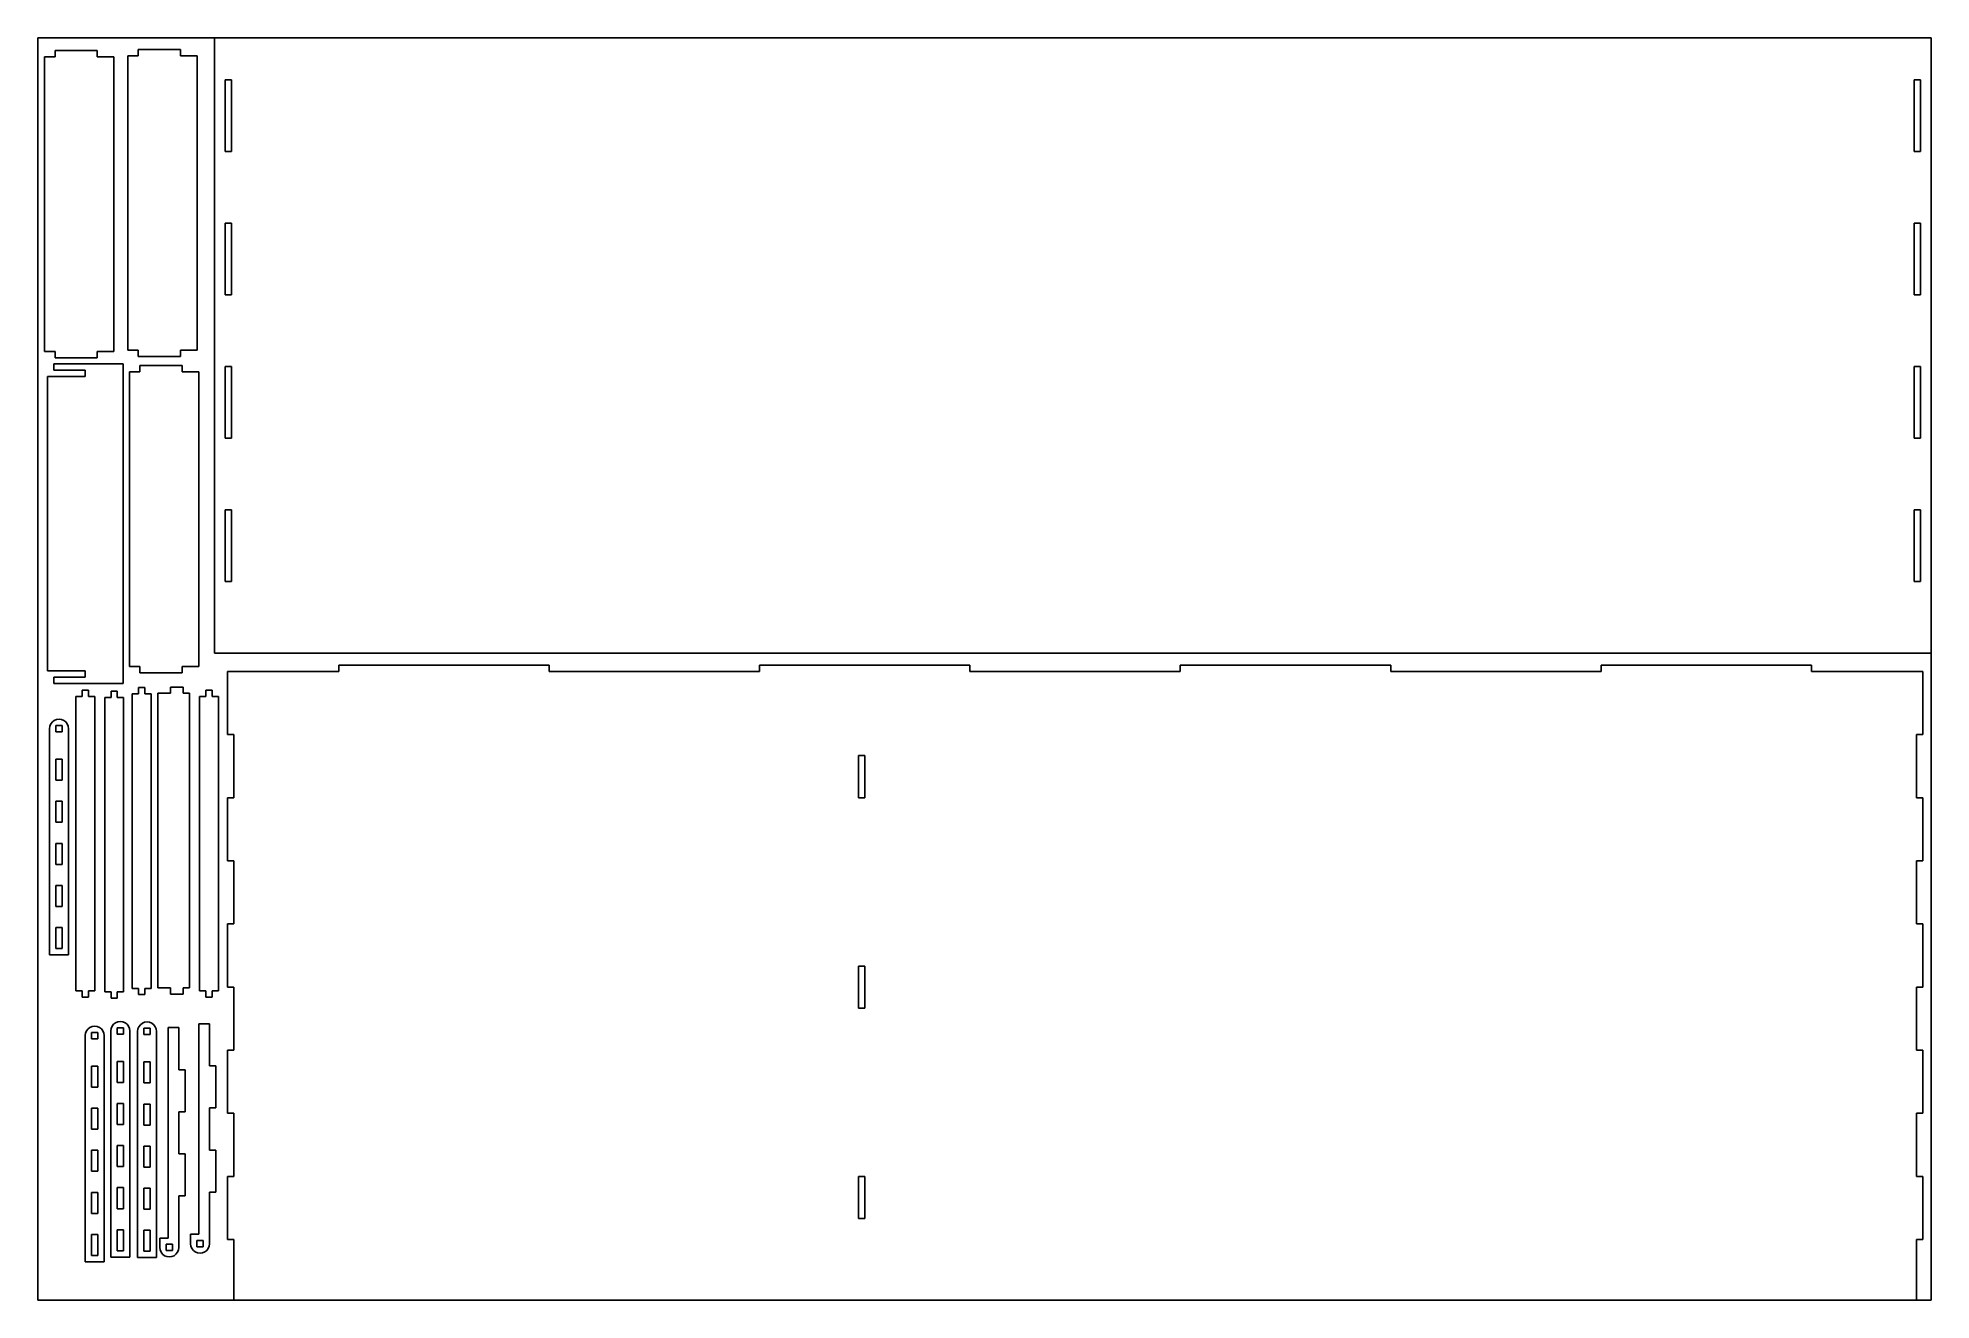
# Model space of a CAD drawing. Extents: x -807 to 93, y -136 to 464.
import ezdxf

# ---------------------------------------------------------------- set-up
doc = ezdxf.new("R2010")
doc.units = 0

msp = doc.modelspace()

# ---------------------------------------------------------------- linework, layer by layer
at = {"layer": 'Calque 1', "color": 4}
for p, q in [((-806.861282, 463.610879), (-722.861422, 463.610879)), ((-806.860464, -136.398648), (-806.860464, 463.601312)), ((93.138371, 463.610879), (-722.861789, 463.610879)), ((-722.861422, 463.610879), (-722.861422, 171.121605)), ((93.133573, 443.609779), (93.138371, 463.610879)), ((-798.688832, 454.554227), (-803.688822, 454.554227)), ((-803.688822, 454.554227), (-803.688822, 314.55424)), ((-778.688816, 457.554227), (-798.688832, 457.554227)), ((-798.688832, 457.554227), (-798.688832, 454.554227)), ((-778.688816, 454.554227), (-778.688816, 457.554227)), ((-770.688832, 454.554227), (-778.688816, 454.554227)), ((-770.688832, 314.55424), (-770.688832, 454.554227)), ((-759.115576, 455.127327), (-764.115566, 455.127327)), ((-764.115566, 455.127327), (-764.115566, 315.12734)), ((-739.11556, 458.127327), (-759.115576, 458.127327)), ((-759.115576, 458.127327), (-759.115576, 455.127327)), ((-739.11556, 455.127327), (-739.11556, 458.127327)), ((-731.115576, 455.127327), (-739.11556, 455.127327)), ((-731.115576, 315.12734), (-731.115576, 455.127327)), ((-717.863859, 409.550936), (-717.86781, 443.613033)), ((-717.867754, 443.61318), (-714.86426, 443.612333)), ((-714.86426, 443.612333), (-714.85918, 409.550936)), ((85.140334, 409.551334), (85.135537, 443.612734)), ((85.135649, 443.612734), (88.135643, 443.612734)), ((88.135643, 443.612734), (88.135672, 409.551334)), ((93.136395, 392.210184), (93.133573, 443.609779)), ((-714.85918, 409.550936), (-717.863859, 409.550936)), ((88.135672, 409.551334), (85.140334, 409.551334)), ((93.134928, 171.121605), (93.13775, 392.210384)), ((-717.862674, 341.428187), (-717.862646, 375.489584)), ((-717.862646, 375.489584), (-714.859209, 375.489686)), ((-714.859209, 375.489686), (-714.859209, 341.428289)), ((85.140447, 375.489937), (88.136913, 375.489937)), ((85.140447, 341.42854), (85.140447, 375.489937)), ((88.136913, 375.489937), (88.137055, 341.428441)), ((-714.859209, 341.428289), (-717.862674, 341.428187)), ((88.137055, 341.428441), (85.140447, 341.42854)), ((-764.115566, 315.12734), (-759.115576, 315.12734)), ((-759.115576, 315.12734), (-759.115576, 312.127338)), ((-739.11556, 312.127338), (-739.11556, 315.12734)), ((-739.11556, 315.12734), (-731.115576, 315.12734)), ((-803.688822, 314.55424), (-798.688832, 314.55424)), ((-766.332901, 308.720938), (-799.332892, 308.720938)), ((-799.332892, 308.720938), (-799.332892, 305.720938)), ((-798.688832, 314.55424), (-798.688832, 311.55424)), ((-798.688832, 311.55424), (-778.688816, 311.55424)), ((-778.688816, 311.55424), (-778.688816, 314.55424)), ((-778.688816, 314.55424), (-770.688832, 314.55424)), ((-766.332901, 156.720962), (-766.332901, 308.720938)), ((-759.115576, 312.127338), (-739.11556, 312.127338)), ((-738.338574, 307.843139), (-758.33859, 307.843139)), ((-758.33859, 307.843139), (-758.33859, 304.84314)), ((-738.338574, 304.84314), (-738.338574, 307.843139)), ((-717.862674, 273.305394), (-717.862646, 307.366791)), ((-717.862646, 307.366791), (-714.86045, 307.366791)), ((-714.86045, 307.366791), (-714.86045, 273.305394)), ((85.140504, 307.367143), (88.138183, 307.367045)), ((85.140504, 273.305648), (85.140504, 307.367143)), ((88.138183, 307.367045), (88.138325, 273.305648)), ((-784.332894, 302.720939), (-802.332886, 302.720939)), ((-802.332886, 302.720939), (-802.332886, 162.72095)), ((-799.332892, 305.720938), (-784.332894, 305.720938)), ((-784.332894, 305.720938), (-784.332894, 302.720939)), ((-758.33859, 304.84314), (-763.33858, 304.84314)), ((-763.33858, 304.84314), (-763.33858, 164.843148)), ((-730.33859, 304.84314), (-738.338574, 304.84314)), ((-730.33859, 164.843148), (-730.33859, 304.84314)), ((-714.86045, 273.305394), (-717.862674, 273.305394)), ((88.138325, 273.305648), (85.140504, 273.305648)), ((-717.860755, 239.243897), (-714.860394, 239.243996)), ((-717.860755, 205.182598), (-717.860755, 239.243897)), ((-714.860394, 239.243996), (-714.860422, 205.182598)), ((85.140532, 205.182852), (85.14056, 239.24425)), ((85.14056, 239.24425), (88.139453, 239.24425)), ((88.139453, 239.24425), (88.139595, 205.182852)), ((-714.859801, 205.182598), (-717.860755, 205.182598)), ((88.139595, 205.182852), (85.140532, 205.182852)), ((-722.861422, 171.121605), (93.135323, 171.121605)), ((93.135323, 171.121605), (93.139556, -136.38908)), ((-802.332886, 162.72095), (-784.332894, 162.72095)), ((-784.332894, 162.72095), (-784.332894, 159.720956)), ((-763.33858, 164.843148), (-758.33859, 164.843148)), ((-758.33859, 164.843148), (-758.33859, 161.843154)), ((-738.338574, 161.843154), (-738.338574, 164.843148)), ((-738.338574, 164.843148), (-730.33859, 164.843148)), ((-716.77053, 162.411296), (-716.770728, 132.411299)), ((-713.770536, 162.411183), (-716.77053, 162.411296)), ((-663.770524, 162.410901), (-713.770536, 162.411183)), ((-663.770495, 165.410895), (-663.770524, 162.410901)), ((-563.770498, 165.410895), (-663.770495, 165.410895)), ((-563.770526, 162.410901), (-563.770498, 165.410895)), ((-463.770528, 162.410901), (-563.770526, 162.410901)), ((-463.7705, 165.410895), (-463.770528, 162.410901)), ((-363.770503, 165.410895), (-463.7705, 165.410895)), ((-363.770531, 162.410872), (-363.770503, 165.410895)), ((-263.770519, 162.410872), (-363.770531, 162.410872)), ((-263.770491, 165.410866), (-263.770519, 162.410872)), ((-163.770493, 165.410866), (-263.770491, 165.410866)), ((-163.770522, 162.410872), (-163.770493, 165.410866)), ((-63.770524, 162.410872), (-163.770522, 162.410872)), ((-63.770496, 165.410895), (-63.770524, 162.410872)), ((36.229502, 165.410895), (-63.770496, 165.410895)), ((36.229473, 162.410901), (36.229502, 165.410895)), ((86.229486, 162.410901), (36.229473, 162.410901)), ((89.22948, 162.410816), (86.229486, 162.410901)), ((89.229283, 132.410791), (89.22948, 162.410816)), ((-784.332894, 159.720956), (-799.332892, 159.720956)), ((-799.332892, 159.720956), (-799.332892, 156.720962)), ((-799.332892, 156.720962), (-766.332901, 156.720962)), ((-782.769524, 153.56964), (-785.769546, 153.56964)), ((-785.769546, 153.56964), (-785.769546, 150.569646)), ((-782.769524, 150.569646), (-782.769524, 153.56964)), ((-769.087701, 153.092064), (-772.087695, 153.092064)), ((-772.087695, 153.092064), (-772.087695, 150.092042)), ((-769.087701, 150.092042), (-769.087701, 153.092064)), ((-755.988356, 154.809443), (-758.98835, 154.809443)), ((-758.98835, 154.809443), (-758.98835, 151.809449)), ((-758.33859, 161.843154), (-738.338574, 161.843154)), ((-755.988356, 151.809449), (-755.988356, 154.809443)), ((-737.810705, 155.049839), (-743.810693, 155.049839)), ((-743.810693, 155.049839), (-743.810693, 152.049845)), ((-737.810705, 152.049845), (-737.810705, 155.049839)), ((-724.066031, 153.550252), (-727.066025, 153.550252)), ((-727.066025, 153.550252), (-727.066025, 150.550258)), ((-724.066031, 150.550258), (-724.066031, 153.550252)), ((-785.769546, 150.569646), (-788.76954, 150.569646)), ((-788.76954, 150.569646), (-788.76954, 10.569675)), ((-779.76953, 150.569646), (-782.769524, 150.569646)), ((-779.76953, 10.569675), (-779.76953, 150.569646)), ((-772.087695, 150.092042), (-775.087689, 150.092042)), ((-775.087689, 150.092042), (-775.087689, 10.09207)), ((-766.087707, 150.092042), (-769.087701, 150.092042)), ((-766.087707, 10.09207), (-766.087707, 150.092042)), ((-758.98835, 151.809449), (-761.988344, 151.809449)), ((-761.988344, 151.809449), (-761.988344, 11.809477)), ((-752.988362, 151.809449), (-755.988356, 151.809449)), ((-752.988362, 11.809477), (-752.988362, 151.809449)), ((-743.810693, 152.049845), (-749.810709, 152.049845)), ((-749.810709, 152.049845), (-749.810709, 12.049874)), ((-734.810711, 152.049845), (-737.810705, 152.049845)), ((-734.810711, 12.049874), (-734.810711, 152.049845)), ((-727.066025, 150.550258), (-730.066019, 150.550258)), ((-730.066019, 150.550258), (-730.066019, 10.550258)), ((-721.066037, 150.550258), (-724.066031, 150.550258)), ((-721.066037, 10.550258), (-721.066037, 150.550258)), ((-801.13426, 136.396249), (-801.287591, 135.231546)), ((-801.287591, 135.231546), (-801.287591, 27.731549)), ((-800.684708, 137.481563), (-801.13426, 136.396249)), ((-799.969585, 138.413545), (-800.684708, 137.481563)), ((-799.037603, 139.12864), (-799.969585, 138.413545)), ((-797.952289, 139.578163), (-799.037603, 139.12864)), ((-798.288416, 136.736609), (-798.288416, 133.736615)), ((-795.288422, 136.736609), (-798.288416, 136.736609)), ((-796.787614, 139.731551), (-797.952289, 139.578163)), ((-795.622911, 139.578163), (-796.787614, 139.731551)), ((-794.537598, 139.12864), (-795.622911, 139.578163)), ((-795.288422, 133.736615), (-795.288422, 136.736609)), ((-793.605615, 138.413545), (-794.537598, 139.12864)), ((-792.890492, 137.481563), (-793.605615, 138.413545)), ((-792.44094, 136.396249), (-792.890492, 137.481563)), ((-792.287609, 135.231546), (-792.44094, 136.396249)), ((-792.287609, 27.731549), (-792.287609, 135.231546)), ((-798.288416, 133.736615), (-795.288422, 133.736615)), ((-716.770728, 132.411299), (-713.770734, 132.411186)), ((-713.770734, 132.411186), (-713.770932, 102.41119)), ((86.229063, 102.410908), (86.229289, 132.410904)), ((86.229289, 132.410904), (89.229283, 132.410791)), ((-795.288422, 120.736613), (-798.288416, 120.736613)), ((-798.288416, 120.736613), (-798.288416, 110.736604)), ((-795.288422, 110.736604), (-795.288422, 120.736613)), ((-416.773021, 122.423878), (-416.773134, 102.423862)), ((-413.772999, 122.423878), (-416.773021, 122.423878)), ((-413.77314, 102.423862), (-413.772999, 122.423878)), ((-798.288416, 110.736604), (-795.288422, 110.736604)), ((-795.288422, 100.736596), (-798.288416, 100.736596)), ((-798.288416, 100.736596), (-798.288416, 90.736616)), ((-795.288422, 90.736616), (-795.288422, 100.736596)), ((-716.770926, 102.411303), (-716.771151, 72.411306)), ((-713.770932, 102.41119), (-716.770926, 102.411303)), ((-416.773134, 102.423862), (-413.77314, 102.423862)), ((89.229085, 102.410795), (86.229063, 102.410908)), ((89.228859, 72.410798), (89.229085, 102.410795)), ((-798.288416, 90.736616), (-795.288422, 90.736616)), ((-798.288416, 80.736608), (-798.288416, 70.7366)), ((-795.288422, 80.736608), (-798.288416, 80.736608)), ((-795.288422, 70.7366), (-795.288422, 80.736608)), ((-716.771151, 72.411306), (-713.771157, 72.411193)), ((-713.771157, 72.411193), (-713.771355, 42.411197)), ((86.228668, 42.410915), (86.228865, 72.410911)), ((86.228865, 72.410911), (89.228859, 72.410798)), ((-798.288416, 70.7366), (-795.288422, 70.7366)), ((-795.288422, 60.73662), (-798.288416, 60.73662)), ((-798.288416, 60.73662), (-798.288416, 50.736611)), ((-795.288422, 50.736611), (-795.288422, 60.73662)), ((-798.288416, 50.736611), (-795.288422, 50.736611)), ((-795.288422, 40.736603), (-798.288416, 40.736603)), ((-798.288416, 40.736603), (-798.288416, 30.736623)), ((-795.288422, 30.736623), (-795.288422, 40.736603)), ((-716.771349, 42.41131), (-716.771546, 12.411316)), ((-713.771355, 42.411197), (-716.771349, 42.41131)), ((89.228662, 42.410802), (86.228668, 42.410915)), ((89.228464, 12.410808), (89.228662, 42.410802)), ((-801.287591, 27.731549), (-792.287609, 27.731549)), ((-798.288416, 30.736623), (-795.288422, 30.736623)), ((-416.773134, 22.423881), (-416.773275, 2.423895)), ((-413.773112, 22.423881), (-416.773134, 22.423881)), ((-413.773253, 2.423895), (-413.773112, 22.423881)), ((-788.76954, 10.569675), (-785.769546, 10.569675)), ((-785.769546, 10.569675), (-785.769546, 7.569653)), ((-782.769524, 7.569653), (-782.769524, 10.569675)), ((-782.769524, 10.569675), (-779.76953, 10.569675)), ((-775.087689, 10.09207), (-772.087695, 10.09207)), ((-772.087695, 10.09207), (-772.087695, 7.092076)), ((-769.087701, 7.092076), (-769.087701, 10.09207)), ((-769.087701, 10.09207), (-766.087707, 10.09207)), ((-761.988344, 11.809477), (-758.98835, 11.809477)), ((-758.98835, 11.809477), (-758.98835, 8.809455)), ((-755.988356, 8.809455), (-755.988356, 11.809477)), ((-755.988356, 11.809477), (-752.988362, 11.809477)), ((-749.810709, 12.049874), (-743.810693, 12.049874)), ((-743.810693, 12.049874), (-743.810693, 9.049852)), ((-743.810693, 9.049852), (-737.810705, 9.049852)), ((-737.810705, 12.049874), (-734.810711, 12.049874)), ((-737.810705, 9.049852), (-737.810705, 12.049874)), ((-730.066019, 10.550258), (-727.066025, 10.550258)), ((-727.066025, 10.550258), (-727.066025, 7.550264)), ((-724.066031, 7.550264), (-724.066031, 10.550258)), ((-724.066031, 10.550258), (-721.066037, 10.550258)), ((-716.771546, 12.411316), (-713.771552, 12.411203)), ((-713.771552, 12.411203), (-713.77175, -17.588793)), ((86.228245, -17.589075), (86.22847, 12.410921)), ((86.22847, 12.410921), (89.228464, 12.410808)), ((-785.769546, 7.569653), (-782.769524, 7.569653)), ((-772.087695, 7.092076), (-769.087701, 7.092076)), ((-758.98835, 8.809455), (-755.988356, 8.809455)), ((-727.066025, 7.550264), (-724.066031, 7.550264)), ((-416.773275, 2.423895), (-413.773253, 2.423895)), ((-783.730377, -8.423231), (-784.179929, -9.508545)), ((-783.015254, -7.491221), (-783.730377, -8.423231)), ((-782.083272, -6.776126), (-783.015254, -7.491221)), ((-780.997958, -6.326546), (-782.083272, -6.776126)), ((-779.833255, -6.173243), (-780.997958, -6.326546)), ((-778.668581, -6.326546), (-779.833255, -6.173243)), ((-777.583267, -6.776126), (-778.668581, -6.326546)), ((-776.651284, -7.491221), (-777.583267, -6.776126)), ((-775.936162, -8.423231), (-776.651284, -7.491221)), ((-775.48661, -9.508545), (-775.936162, -8.423231)), ((-772.007544, -7.270636), (-772.160875, -8.435226)), ((-772.160875, -8.435226), (-772.160875, -115.935222)), ((-771.557992, -6.185237), (-772.007544, -7.270636)), ((-770.842841, -5.25334), (-771.557992, -6.185237)), ((-769.910858, -4.538132), (-770.842841, -5.25334)), ((-768.825544, -4.088637), (-769.910858, -4.538132)), ((-769.161671, -6.930191), (-769.161671, -9.930185)), ((-766.161677, -6.930191), (-769.161671, -6.930191)), ((-767.66087, -3.935221), (-768.825544, -4.088637)), ((-766.496195, -4.088637), (-767.66087, -3.935221)), ((-765.410853, -4.538132), (-766.496195, -4.088637)), ((-766.161677, -9.930185), (-766.161677, -6.930191)), ((-764.478871, -5.25334), (-765.410853, -4.538132)), ((-763.763748, -6.185237), (-764.478871, -5.25334)), ((-763.314196, -7.270636), (-763.763748, -6.185237)), ((-763.160865, -8.435226), (-763.314196, -7.270636)), ((-763.160865, -115.935222), (-763.160865, -8.435226)), ((-759.279265, -7.511823), (-759.432596, -8.676441)), ((-759.432596, -8.676441), (-759.432596, -116.176438)), ((-758.829713, -6.426424), (-759.279265, -7.511823)), ((-758.11459, -5.494527), (-758.829713, -6.426424)), ((-757.182608, -4.779347), (-758.11459, -5.494527)), ((-756.097294, -4.329824), (-757.182608, -4.779347)), ((-756.432602, -7.17643), (-756.432602, -10.176424)), ((-753.432608, -7.17643), (-756.432602, -7.17643)), ((-754.932591, -4.176436), (-756.097294, -4.329824)), ((-753.767916, -4.329824), (-754.932591, -4.176436)), ((-752.682603, -4.779347), (-753.767916, -4.329824)), ((-753.432608, -10.176424), (-753.432608, -7.17643)), ((-751.75062, -5.494527), (-752.682603, -4.779347)), ((-751.035497, -6.426424), (-751.75062, -5.494527)), ((-750.585946, -7.511823), (-751.035497, -6.426424)), ((-750.432614, -8.676441), (-750.585946, -7.511823)), ((-750.432614, -116.176438), (-750.432614, -8.676441)), ((-739.888792, -6.877331), (-744.888782, -6.877331)), ((-744.888782, -6.877331), (-744.888782, -106.877328)), ((-739.888792, -26.877319), (-739.888792, -6.877331)), ((-725.270443, -5.067637), (-730.270433, -5.067637)), ((-730.270433, -5.067637), (-730.270433, -105.067635)), ((-725.270443, -25.067626), (-725.270443, -5.067637)), ((-784.179929, -9.508545), (-784.33326, -10.67322)), ((-784.33326, -10.67322), (-784.33326, -118.173216)), ((-781.333238, -9.168185), (-781.333238, -12.168179)), ((-778.333216, -9.168185), (-781.333238, -9.168185)), ((-781.333238, -12.168179), (-778.333216, -12.168179)), ((-778.333216, -12.168179), (-778.333216, -9.168185)), ((-775.33325, -10.67322), (-775.48661, -9.508545)), ((-775.33325, -118.173216), (-775.33325, -10.67322)), ((-769.161671, -9.930185), (-766.161677, -9.930185)), ((-756.432602, -10.176424), (-753.432608, -10.176424)), ((-716.771772, -17.58868), (-716.77197, -47.588677)), ((-713.77175, -17.588793), (-716.771772, -17.58868)), ((89.228267, -17.589188), (86.228245, -17.589075)), ((89.228041, -47.589185), (89.228267, -17.589188)), ((-778.333216, -25.168181), (-781.333238, -25.168181)), ((-781.333238, -25.168181), (-781.333238, -35.16819)), ((-778.333216, -35.16819), (-778.333216, -25.168181)), ((-766.161677, -22.930187), (-769.161671, -22.930187)), ((-769.161671, -22.930187), (-769.161671, -32.930167)), ((-766.161677, -32.930167), (-766.161677, -22.930187)), ((-753.432608, -23.176426), (-756.432602, -23.176426)), ((-756.432602, -23.176426), (-756.432602, -33.176434)), ((-753.432608, -33.176434), (-753.432608, -23.176426)), ((-736.88877, -26.877319), (-739.888792, -26.877319)), ((-736.88877, -46.877336), (-736.88877, -26.877319)), ((-722.270421, -25.067626), (-725.270443, -25.067626)), ((-722.270421, -45.067642), (-722.270421, -25.067626)), ((-781.333238, -35.16819), (-778.333216, -35.16819)), ((-769.161671, -32.930167), (-766.161677, -32.930167)), ((-756.432602, -33.176434), (-753.432608, -33.176434)), ((-766.161677, -42.930176), (-769.161671, -42.930176)), ((-769.161671, -42.930176), (-769.161671, -52.930184)), ((-766.161677, -52.930184), (-766.161677, -42.930176)), ((-753.432608, -43.176443), (-756.432602, -43.176443)), ((-756.432602, -43.176443), (-756.432602, -53.176423)), ((-753.432608, -53.176423), (-753.432608, -43.176443)), ((-778.333216, -45.16817), (-781.333238, -45.16817)), ((-781.333238, -45.16817), (-781.333238, -55.168178)), ((-778.333216, -55.168178), (-778.333216, -45.16817)), ((-769.161671, -52.930184), (-766.161677, -52.930184)), ((-756.432602, -53.176423), (-753.432608, -53.176423)), ((-739.888792, -66.877324), (-739.888792, -46.877336)), ((-739.888792, -46.877336), (-736.88877, -46.877336)), ((-725.270443, -65.06763), (-725.270443, -45.067642)), ((-725.270443, -45.067642), (-722.270421, -45.067642)), ((-716.77197, -47.588677), (-713.771976, -47.58879)), ((-713.771976, -47.58879), (-713.772173, -77.588786)), ((86.227849, -77.589068), (86.228047, -47.589072)), ((86.228047, -47.589072), (89.228041, -47.589185)), ((-781.333238, -55.168178), (-778.333216, -55.168178)), ((-769.161671, -62.930164), (-769.161671, -72.930172)), ((-766.161677, -62.930164), (-769.161671, -62.930164)), ((-766.161677, -72.930172), (-766.161677, -62.930164)), ((-781.333238, -65.168186), (-781.333238, -75.168166)), ((-778.333216, -65.168186), (-781.333238, -65.168186)), ((-778.333216, -75.168166), (-778.333216, -65.168186)), ((-756.432602, -63.176431), (-756.432602, -73.176439)), ((-753.432608, -63.176431), (-756.432602, -63.176431)), ((-753.432608, -73.176439), (-753.432608, -63.176431)), ((-736.88877, -66.877324), (-739.888792, -66.877324)), ((-736.88877, -86.87734), (-736.88877, -66.877324)), ((-722.270421, -65.06763), (-725.270443, -65.06763)), ((-722.270421, -85.067618), (-722.270421, -65.06763)), ((-781.333238, -75.168166), (-778.333216, -75.168166)), ((-769.161671, -72.930172), (-766.161677, -72.930172)), ((-756.432602, -73.176439), (-753.432608, -73.176439)), ((-716.772167, -77.588673), (-716.772365, -107.58867)), ((-713.772173, -77.588786), (-716.772167, -77.588673)), ((-416.772993, -77.576114), (-416.773134, -97.576102)), ((-413.772999, -77.576114), (-416.772993, -77.576114)), ((-413.773112, -97.576102), (-413.772999, -77.576114)), ((89.227843, -77.589181), (86.227849, -77.589068)), ((89.227646, -107.589178), (89.227843, -77.589181)), ((-778.333216, -85.168174), (-781.333238, -85.168174)), ((-781.333238, -85.168174), (-781.333238, -95.168182)), ((-778.333216, -95.168182), (-778.333216, -85.168174)), ((-766.161677, -82.93018), (-769.161671, -82.93018)), ((-769.161671, -82.93018), (-769.161671, -92.930188)), ((-766.161677, -92.930188), (-766.161677, -82.93018)), ((-753.432608, -83.176419), (-756.432602, -83.176419)), ((-756.432602, -83.176419), (-756.432602, -93.176427)), ((-753.432608, -93.176427), (-753.432608, -83.176419)), ((-739.888792, -111.377334), (-739.888792, -86.87734)), ((-739.888792, -86.87734), (-736.88877, -86.87734)), ((-725.270443, -109.567612), (-725.270443, -85.067618)), ((-725.270443, -85.067618), (-722.270421, -85.067618)), ((-781.333238, -95.168182), (-778.333216, -95.168182)), ((-769.161671, -92.930188), (-766.161677, -92.930188)), ((-756.432602, -93.176427), (-753.432608, -93.176427)), ((-416.773134, -97.576102), (-413.773112, -97.576102)), ((-778.333216, -105.168162), (-781.333238, -105.168162)), ((-781.333238, -105.168162), (-781.333238, -115.168171)), ((-778.333216, -115.168171), (-778.333216, -105.168162)), ((-766.161677, -102.930168), (-769.161671, -102.930168)), ((-769.161671, -102.930168), (-769.161671, -112.930177)), ((-766.161677, -112.930177), (-766.161677, -102.930168)), ((-753.432608, -103.176436), (-756.432602, -103.176436)), ((-756.432602, -103.176436), (-756.432602, -113.176416)), ((-753.432608, -113.176416), (-753.432608, -103.176436)), ((-748.888774, -106.877328), (-748.888774, -111.377334)), ((-744.888782, -106.877328), (-748.888774, -106.877328)), ((-734.270425, -105.067635), (-734.270425, -109.567612)), ((-730.270433, -105.067635), (-734.270425, -105.067635)), ((-716.772365, -107.58867), (-713.772371, -107.588782)), ((-713.772371, -107.588782), (-713.772568, -136.38877)), ((86.227454, -136.38908), (86.227624, -107.589065)), ((86.227624, -107.589065), (89.227646, -107.589178)), ((-781.333238, -115.168171), (-778.333216, -115.168171)), ((-772.160875, -115.935222), (-763.160865, -115.935222)), ((-769.161671, -112.930177), (-766.161677, -112.930177)), ((-759.432596, -116.176438), (-750.432614, -116.176438)), ((-756.432602, -113.176416), (-753.432608, -113.176416)), ((-748.888774, -111.377334), (-748.735443, -112.542036)), ((-748.735443, -112.542036), (-748.285891, -113.627322)), ((-748.285891, -113.627322), (-747.570768, -114.559333)), ((-747.570768, -114.559333), (-746.638786, -115.274427)), ((-746.638786, -115.274427), (-745.553472, -115.724036)), ((-742.889604, -109.872271), (-745.889598, -109.872271)), ((-745.889598, -109.872271), (-745.889598, -112.872265)), ((-745.889598, -112.872265), (-742.889604, -112.872265)), ((-745.553472, -115.724036), (-744.388797, -115.87731)), ((-744.388797, -115.87731), (-743.224094, -115.724036)), ((-743.224094, -115.724036), (-742.13878, -115.274427)), ((-742.889604, -112.872265), (-742.889604, -109.872271)), ((-742.13878, -115.274427), (-741.206798, -114.559333)), ((-741.206798, -114.559333), (-740.491675, -113.627322)), ((-740.491675, -113.627322), (-740.042123, -112.542036)), ((-740.042123, -112.542036), (-739.888792, -111.377334)), ((-734.270425, -109.567612), (-734.117094, -110.732315)), ((-734.117094, -110.732315), (-733.667542, -111.817628)), ((-733.667542, -111.817628), (-732.952419, -112.749611)), ((-732.952419, -112.749611), (-732.020436, -113.464734)), ((-732.020436, -113.464734), (-730.935123, -113.914314)), ((-728.271255, -108.062577), (-731.271249, -108.062577)), ((-731.271249, -108.062577), (-731.271249, -111.062571)), ((-731.271249, -111.062571), (-728.271255, -111.062571)), ((-730.935123, -113.914314), (-729.77042, -114.067617)), ((-729.77042, -114.067617), (-728.605745, -113.914314)), ((-728.605745, -113.914314), (-727.520431, -113.464734)), ((-728.271255, -111.062571), (-728.271255, -108.062577)), ((-727.520431, -113.464734), (-726.588449, -112.749611)), ((-726.588449, -112.749611), (-725.873326, -111.817628)), ((-725.873326, -111.817628), (-725.423774, -110.732315)), ((-725.423774, -110.732315), (-725.270443, -109.567612)), ((-784.33326, -118.173216), (-775.33325, -118.173216)), ((-713.772568, -136.38877), (-806.860464, -136.398648)), ((86.226636, -136.38908), (-713.773387, -136.379203)), ((93.139556, -136.38908), (86.227454, -136.38908))]:
    msp.add_line(p, q, dxfattribs=at)

doc.saveas('drawing.dxf')
